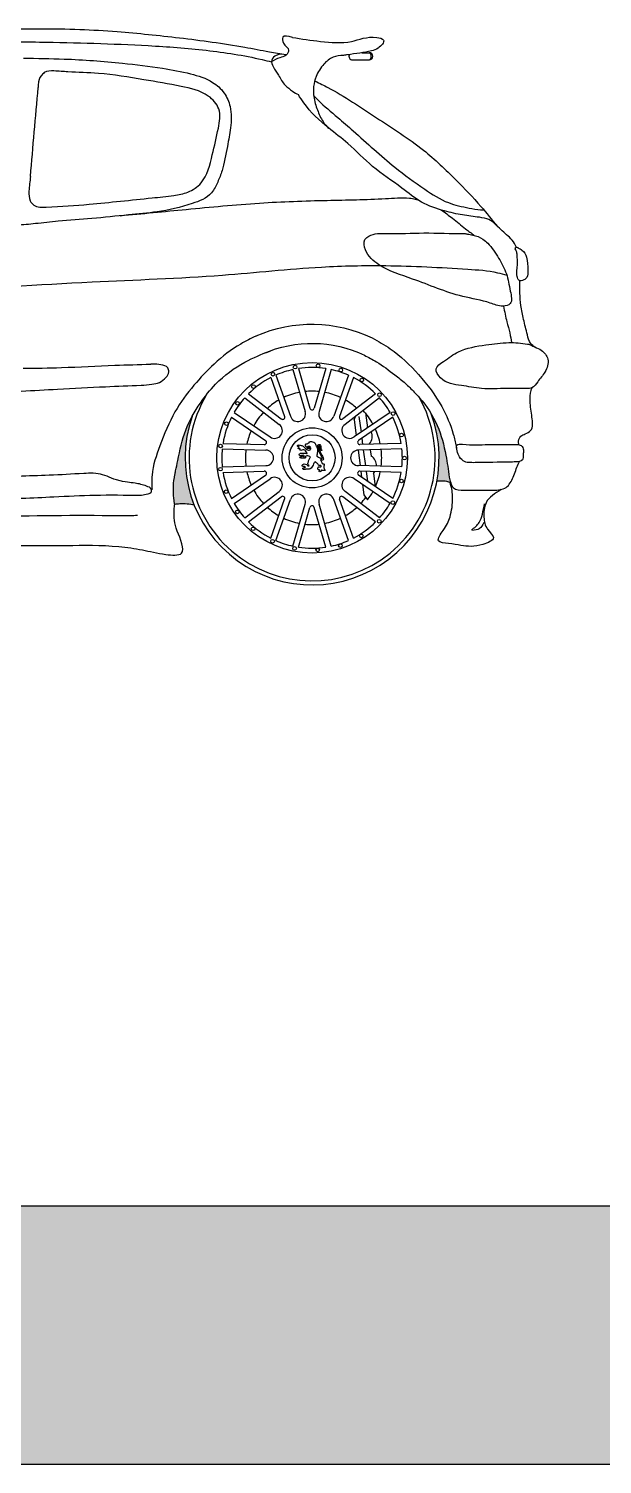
# Model space of a CAD drawing. Header units: millimetres. Extents: x 116290 to 180258, y 22146 to 121276.
# Drawn here: x 123255 to 124690, y 22146 to 25735 of the extents above; entities that cross this region are included whole.
import ezdxf

# ---------------------------------------------------------------- set-up
doc = ezdxf.new("R2010")
doc.units = ezdxf.units.MM
doc.layers.add('www.cad-blocks.net', color=7, linetype='Continuous')

# ---------------------------------------------------------------- blocks, each defined once
blk = doc.blocks.new('A$C3BB6344F')
h = blk.add_hatch(color=256)
h.paths.add_polyline_path([(2899.9, 212.3), (2897.2, 220.4), (2894.9, 227.6), (2891.3, 241.1), (2888.6, 252.8), (2885.8, 268.1), (2884.1, 280.3), (2882.6, 297.1), (2882, 314.7), (2882.7, 338.9), (2885.4, 364.3), (2887.9, 378.9), (2893, 400.7), (2897.8, 418.3), (2893.3, 409.6), (2888.4, 399), (2883.2, 386.4), (2877.1, 368), (2872.9, 352.7), (2868.8, 335.2), (2862.9, 307.3), (2858.6, 287), (2853.9, 259.6), (2852.6, 238.9), (2853.2, 223.5), (2854.7, 209.7), (2855.7, 201.7), (2858.4, 202.3), (2869.5, 203.1), (2880.8, 203.1), (2888.4, 202.6), (2897.7, 201.7), (2903.4, 200.9), (2902.5, 205.3)])
h.paths.add_polyline_path([(3540.6, 282.4), (3537.7, 302.7), (3533.4, 327.4), (3529.6, 345.4), (3523.7, 367.4), (3516.9, 387.5), (3509, 405.9), (3502.1, 419.3), (3497.3, 427.8), (3500.1, 420), (3502.4, 412.9), (3505.2, 403.6), (3507.8, 393.9), (3510.4, 382.3), (3512.1, 373.7), (3516, 344), (3516.8, 331.4), (3517.1, 318.1), (3516, 291.9), (3514.7, 279.2), (3512.7, 265.1), (3511.6, 258.7), (3516.6, 259.2), (3527.2, 259.3), (3532.5, 258.9), (3542.4, 256.4), (3546.4, 254.2), (3544.6, 260.4), (3542.7, 268.1)])
for p, q in [((3323.8, 1330.2), (3342.3, 1330.2)), ((3300.5, 1312.3), (3342.3, 1312.3)), ((3165.1, 540.6), (3194.2, 441.5)), ((3233.9, 540.6), (3204.8, 441.5)), ((3096.2, 518.2), (3130.9, 420.9)), ((3108.7, 524.2), (3145.3, 421.6)), ((3151.5, 538.1), (3182.2, 433.6)), ((3247.5, 538.1), (3216.9, 433.6)), ((3290.3, 524.2), (3253.7, 421.6)), ((3302.8, 518.2), (3268.1, 420.9)), ((3031, 467.7), (3117.2, 401.2)), ((3040.6, 477.8), (3122.4, 414.7)), ((3358.4, 477.8), (3276.6, 414.7)), ((3368, 467.7), (3281.8, 401.2)), ((3004.6, 431.3), (3094.5, 369.9)), ((3394.4, 431.3), (3304.5, 369.9)), ((2998, 419.2), (3083.3, 360.9)), ((3304.5, 412.5), (3309.1, 422.3)), ((3304.5, 412.5), (3309.6, 373.4)), ((3401, 419.2), (3315.7, 360.9)), ((3316.7, 420.7), (3321.8, 381.7)), ((3333, 429.8), (3337.9, 392.7)), ((3323.8, 366.4), (3325.8, 351)), ((2974.9, 340), (3083.8, 336.9)), ((2976.7, 353.8), (3080, 350.8)), ((3314.4, 336.9), (3319.4, 298.1)), ((3424.1, 340), (3315.3, 336.9)), ((3422.3, 353.8), (3319, 350.8)), ((3327.6, 337.3), (3332.8, 297.7)), ((3343.1, 352.6), (3343.3, 351.5)), ((3345.1, 337.8), (3347.1, 322)), ((2974.9, 295), (3083.8, 298.2)), ((3424.1, 295), (3315.3, 298.2)), ((2976.7, 281.3), (3080, 284.3)), ((2998, 215.9), (3083.3, 274.2)), ((3004.6, 203.7), (3094.5, 265.2)), ((3394.4, 203.7), (3304.5, 265.2)), ((3401, 215.9), (3315.7, 274.2)), ((3422.3, 281.3), (3319, 284.3)), ((3321.3, 284.2), (3323.2, 269.1)), ((3334.6, 283.8), (3337.8, 259.1)), ((3352.9, 278.2), (3357.1, 246)), ((3031, 167.3), (3117.2, 233.8)), ((3040.6, 157.3), (3122.4, 220.4)), ((3358.4, 157.3), (3276.6, 220.4)), ((3368, 167.3), (3281.8, 233.8)), ((3325.6, 250.7), (3329, 225.4)), ((3329, 225.4), (3338.1, 212.2)), ((3096.2, 116.9), (3130.9, 214.2)), ((3108.7, 110.9), (3145.3, 213.4)), ((3151.5, 97), (3182.2, 201.5)), ((3165.1, 94.5), (3194.2, 193.6)), ((3233.9, 94.5), (3204.8, 193.6)), ((3247.5, 97), (3216.9, 201.5)), ((3290.3, 110.9), (3253.7, 213.4)), ((3302.8, 116.9), (3268.1, 214.2))]:
    blk.add_line(p, q)
for centre, radius in [((3199.5, 317.5), 238.2), ((3156.9, 544.3), 4.53), ((3214.6, 547.8), 4.53), ((3271.4, 536.8), 4.53), ((3101.8, 526.6), 4.53), ((3323.7, 512.1), 4.53), ((3052.9, 495.7), 4.53), ((3368.1, 475.1), 4.53), ((3013.2, 453.7), 4.53), ((3402, 428.2), 4.53), ((2985.2, 403), 4.53), ((3199.5, 317.5), 75.1), ((3199.5, 317.5), 57.5), ((3423.2, 374.4), 4.53), ((2970.6, 347.1), 4.53), ((2970.5, 289.2), 4.53), ((3430.3, 316.9), 4.53), ((3422.9, 259.6), 4.53), ((2984.7, 233.1), 4.53), ((3012.5, 182.4), 4.53), ((3401.5, 205.8), 4.53), ((3051.9, 140.1), 4.53), ((3367.3, 159.1), 4.53), ((3100.7, 109), 4.53), ((3322.7, 122.4), 4.53), ((3155.7, 91), 4.53), ((3213.4, 87.2), 4.53), ((3270.3, 97.9), 4.53)]:
    blk.add_circle(centre, radius)
for centre, radius, start, end in [((3342.3, 1321.3), 9, 270, 90), ((3337, 1321.3), 10.4, 300.4795, 59.5205), ((3300.5, 1321.3), 9, 150.4336, 270), ((3199.5, 317.5), 225.7, 81.239, 98.761), ((3199.5, 317.5), 225.7, 117.239, 134.761), ((3199.5, 317.5), 225.7, 102.2808, 113.7192), ((3199.5, 317.5), 225.7, 66.2808, 77.7192), ((3199.5, 317.5), 225.7, 45.239, 62.761), ((3199.5, 317.5), 307.6, 149.057, 29.4855), ((3199.5, 317.5), 225.7, 138.2808, 149.7192), ((3199.5, 317.5), 166.7, 100.8355, 115.1645), ((3199.5, 317.5), 166.7, 83.9524, 96.0476), ((3199.5, 317.5), 166.7, 64.8355, 79.1645), ((3199.5, 317.5), 225.7, 30.2808, 41.7192), ((3199.5, 317.5), 166.7, 136.8355, 151.1645), ((3199.5, 317.5), 166.7, 119.9524, 132.0476), ((3163.7, 427.6), 19.4, 288, 18), ((3199.5, 443), 5.52, 196.3508, 343.6492), ((3235.3, 427.6), 19.4, 162, 252), ((3199.5, 317.5), 166.7, 47.9524, 60.0476), ((3199.5, 317.5), 174, 29.0691, 42.9309), ((3199.5, 317.5), 317.6, 160.9409, 20.2514), ((3199.5, 317.5), 225.7, 153.239, 170.761), ((3105.9, 385.6), 19.4, 324, 54), ((3125.8, 419.1), 5.52, 232.3508, 19.6492), ((3163.7, 427.6), 19.4, 198, 288), ((3235.3, 427.6), 19.4, 252, 342), ((3273.3, 419.1), 5.52, 160.3508, 307.6492), ((3293.2, 385.6), 19.4, 126, 216), ((3321.6, 371.3), 28.5, 51.6536, 55.8865), ((3199.5, 317.5), 225.7, 9.239, 26.761), ((3199.5, 317.5), 166.7, 155.9524, 168.0476), ((3080.2, 356.3), 5.52, 268.3508, 55.6492), ((3105.9, 385.6), 19.4, 234, 324), ((3293.2, 385.6), 19.4, 216, 306), ((3318.9, 356.3), 5.52, 124.3508, 271.6492), ((3321.6, 371.3), 28.5, 319.0312, 23.6071), ((3199.5, 317.5), 174, 11.5129, 24.4871), ((3199.5, 317.5), 225.7, 174.2808, 185.7192), ((3199.5, 317.5), 166.7, 172.8355, 187.1645), ((3083.8, 317.5), 19.4, 0, 90), ((3315.3, 317.5), 19.4, 90, 180), ((3199.5, 317.5), 174, 353.0691, 6.9309), ((3199.5, 317.5), 225.7, 354.2808, 5.7192), ((3083.8, 317.5), 19.4, 270, 360), ((3315.3, 317.5), 19.4, 180, 270), ((3332.1, 297.8), 28.5, 358.1905, 58.201), ((3199.5, 317.5), 225.7, 189.239, 206.761), ((3199.5, 317.5), 166.7, 191.9524, 204.0476), ((3080.2, 278.8), 5.52, 304.3508, 91.6492), ((3105.9, 249.5), 19.4, 36, 126), ((3105.9, 249.5), 19.4, 306, 36), ((3293.2, 249.5), 19.4, 144, 234), ((3293.2, 249.5), 19.4, 54, 144), ((3318.9, 278.8), 5.52, 88.3508, 235.6492), ((3332.1, 297.8), 28.5, 316.7167, 329.2311), ((3199.5, 317.5), 174, 335.5129, 348.4871), ((3199.5, 317.5), 225.7, 333.239, 350.761), ((3199.5, 317.5), 166.7, 208.8355, 223.1645), ((3125.8, 216), 5.52, 340.3508, 127.6492), ((3163.7, 207.5), 19.4, 72, 162), ((3163.7, 207.5), 19.4, 342, 72), ((3235.3, 207.5), 19.4, 108, 198), ((3235.3, 207.5), 19.4, 18, 108), ((3273.3, 216), 5.52, 52.3508, 199.6492), ((3199.5, 317.5), 166.7, 316.8355, 323.5922), ((3199.5, 317.5), 174, 322.7677, 330.9309), ((3199.5, 317.5), 225.7, 210.2808, 221.7192), ((3199.5, 317.5), 166.7, 227.9524, 240.0476), ((3199.5, 192.1), 5.52, 16.3508, 163.6492), ((3199.5, 317.5), 166.7, 299.9524, 312.0476), ((3199.5, 317.5), 225.7, 318.2808, 329.7192), ((3199.5, 317.5), 225.7, 225.239, 242.761), ((3199.5, 317.5), 166.7, 244.8355, 259.1645), ((3199.5, 317.5), 166.7, 263.9524, 276.0476), ((3199.5, 317.5), 166.7, 280.8355, 295.1645), ((3199.5, 317.5), 225.7, 297.239, 314.761), ((3199.5, 317.5), 225.7, 246.2808, 257.7192), ((3199.5, 317.5), 225.7, 282.2808, 293.7192), ((3199.5, 317.5), 225.7, 261.239, 278.761)]:
    blk.add_arc(centre, radius, start, end)
at = {"extrusion": (0, 0, -1)}
for major_axis in [(0, 374.9), (0, 327)]:
    blk.add_ellipse((3199.5, 276.7), major_axis=major_axis, ratio=0.959877, start_param=5.884099, end_param=6.713037, dxfattribs=at)
for points, knots in [([(3134, 1324.7), (3120.2, 1327.1), (3085.9, 1333), (2997.8, 1350.1), (2870.9, 1367.3), (2733.1, 1381.2), (2584.4, 1390.8), (2425.1, 1388.3), (2248.4, 1385.9), (2085.2, 1379.3), (1945.2, 1363.1), (1843.6, 1351.3), (1794.9, 1339.6), (1785.3, 1337.2)], [0, 0, 0, 0, 0.03388, 0.084444, 0.218048, 0.344664, 0.42105, 0.579932, 0.731759, 0.850568, 0.976761, 1.074341, 1.098331, 1.098331, 1.098331, 1.098331]), ([(3150.1, 1368.6), (3173.3, 1364.9), (3221.7, 1357.3), (3296.2, 1352), (3340.8, 1374.1), (3386.7, 1363.5), (3366.3, 1339.9), (3335, 1331.4), (3305.6, 1327.4), (3281.1, 1324.2), (3277.9, 1323.7)], [0, 0, 0, 0, 0.0711162, 0.1482236, 0.2127092, 0.2307614, 0.2549262, 0.2729784, 0.3341546, 0.343478, 0.343478, 0.343478, 0.343478]), ([(1075.9, 918), (1108.4, 935.6), (1170, 989.3), (1277.4, 1054.5), (1414.1, 1124), (1544.5, 1196.7), (1667.8, 1252.3), (1768.7, 1289.7), (1874.3, 1321.1), (2017.5, 1344), (2185.8, 1357.1), (2356.8, 1358.7), (2553.8, 1357), (2747.7, 1351.7), (2933.5, 1338.5), (3036.4, 1322.5), (3090.3, 1309.4), (3098.2, 1307.5)], [0, 0, 0, 0, 0.06274, 0.195085, 0.300258, 0.432964, 0.554203, 0.6265, 0.693156, 0.820888, 0.977767, 1.103117, 1.236477, 1.456752, 1.574411, 1.689139, 1.708898, 1.708898, 1.708898, 1.708898]), ([(2477.5, 1316.6), (2511.5, 1316.2), (2594.3, 1315.1), (2710.4, 1306.8), (2816.3, 1293.5), (2892, 1279.9), (2946.3, 1262.6), (2980.7, 1233.4), (2999.2, 1190.2), (2996.6, 1142.9), (2987.2, 1094.1), (2977, 1039.2), (2965, 1009.9), (2946.3, 970), (2887, 947.2), (2818.6, 931.6), (2733.5, 924.6), (2651.4, 915), (2573.5, 911.2), (2511.1, 902.9), (2476.5, 900), (2460.8, 898.7)], [0, 0, 0, 0, 0.082607, 0.201194, 0.283026, 0.34105, 0.389878, 0.421775, 0.449559, 0.490237, 0.528159, 0.575076, 0.603434, 0.627668, 0.671191, 0.744163, 0.802628, 0.877157, 0.945523, 0.991917, 1.029985, 1.029985, 1.029985, 1.029985]), ([(3135.2, 1325.1), (3135.2, 1325.1), (3126.7, 1326.6), (3112.4, 1328), (3094.6, 1312.3), (3103.4, 1291.4), (3116.8, 1272.9), (3129.4, 1248.9), (3148.8, 1235.7), (3160, 1227.6), (3165.1, 1225.5)], [0.0291617, 0.0291617, 0.0291617, 0.0291617, 0.0292874, 0.0498246, 0.0627071, 0.0767857, 0.095733, 0.1194233, 0.138101, 0.1516856, 0.1516856, 0.1516856, 0.1516856]), ([(2495.2, 1021), (2493.8, 1008.3), (2491.3, 990.3), (2491, 962.1), (2507.5, 943.5), (2562.4, 944.9), (2657.6, 952.4), (2765.3, 963.9), (2847.6, 972.1), (2890.6, 979.7), (2934.7, 1009), (2949.6, 1073.9), (2964.2, 1133.4), (2973.4, 1189.9), (2933.2, 1233.7), (2864, 1247.9), (2772.2, 1264), (2678.1, 1279.5), (2602.1, 1281.4), (2558.1, 1284.7), (2532.4, 1285.3), (2518.3, 1268.3), (2514.9, 1261.7), (2514.5, 1245.1), (2514.5, 1243.2)], [0.1664206, 0.1664206, 0.1664206, 0.1664206, 0.1972421, 0.2160763, 0.2270051, 0.2525258, 0.3396768, 0.4678605, 0.5120192, 0.5411981, 0.5734237, 0.6323949, 0.685773, 0.7231333, 0.7559992, 0.8143371, 0.8910324, 0.9836786, 1.0455338, 1.0740268, 1.0938017, 1.1029926, 1.1217405, 1.1244822, 1.1244822, 1.1244822, 1.1244822]), ([(3205.9, 1259.6), (3220, 1253.1), (3272, 1227.3), (3359.5, 1166.6), (3472.1, 1097.2), (3555.1, 1016.9), (3617, 953.4), (3649.3, 912.6), (3662.8, 895.5)], [0.033585, 0.033585, 0.033585, 0.033585, 0.059248, 0.1738076, 0.2884711, 0.3762076, 0.4480715, 0.4995712, 0.4995712, 0.4995712, 0.4995712]), ([(3710.8, 843.7), (3707.8, 850.2), (3697, 867.6), (3670.5, 886.6), (3647.5, 914.4), (3611.7, 919.9), (3574.6, 923.9), (3525.8, 935.5), (3471.8, 953.1), (3416.7, 999.5), (3350.5, 1041.6), (3295.8, 1100.2), (3233.2, 1146.3), (3190, 1186.7), (3169.5, 1218.6), (3165.1, 1225.5)], [0.2026405, 0.2026405, 0.2026405, 0.2026405, 0.2192984, 0.2499382, 0.2807062, 0.3006006, 0.3350786, 0.3723935, 0.4221231, 0.4704541, 0.543135, 0.6100879, 0.6597103, 0.7297642, 0.749047, 0.749047, 0.749047, 0.749047]), ([(3203.3, 1223), (3209.5, 1216.6), (3226.2, 1199.6), (3260.7, 1171.1), (3324.1, 1116), (3393.8, 1051.7), (3473.8, 993.2), (3534.5, 953.6), (3584.1, 943.7), (3613.9, 937.5), (3626.3, 937.4), (3629, 937.4)], [0.043115, 0.043115, 0.043115, 0.043115, 0.0533067, 0.1046636, 0.1455251, 0.2557173, 0.3295157, 0.3841535, 0.4273104, 0.4511192, 0.4575988, 0.4575988, 0.4575988, 0.4575988]), ([(2719.7, 922.8), (2774.7, 928), (2890.8, 939.1), (3063.2, 955.9), (3229.5, 961.7), (3354.4, 962.9), (3427.8, 969), (3455, 965.5), (3461.8, 963.2), (3464, 962.4)], [0, 0, 0, 0, 0.1342654, 0.2833854, 0.4206668, 0.5385535, 0.5873532, 0.5989191, 0.6047132, 0.6047132, 0.6047132, 0.6047132]), ([(3522.3, 937.3), (3531.7, 930.6), (3552.7, 915.5), (3579.1, 892.6), (3597.8, 878.9), (3605.2, 873.7)], [0.00498674, 0.00498674, 0.00498674, 0.00498674, 0.03283304, 0.06684815, 0.08846244, 0.08846244, 0.08846244, 0.08846244]), ([(3579.8, 878.3), (3546.2, 878.2), (3481.2, 881.3), (3403, 876.8), (3350.5, 879.8), (3326.8, 861.2), (3333.3, 826.2), (3376.2, 788.2), (3464.8, 762.3), (3554.7, 721.9), (3633.8, 710.5), (3670.8, 694), (3703, 701.6), (3692.8, 741.1), (3688.2, 777.5), (3665.7, 818), (3646.5, 847.8), (3624, 867.2), (3606.1, 874.3), (3590, 876.5), (3582.7, 878.3), (3579.8, 878.3)], [0, 0, 0, 0, 0.1006808, 0.1939959, 0.2386173, 0.2516628, 0.2762246, 0.3248461, 0.4162559, 0.5482451, 0.6188224, 0.6515806, 0.6709907, 0.700428, 0.7432718, 0.7860694, 0.8307322, 0.8464489, 0.8728914, 0.8866173, 0.8952985, 0.8952985, 0.8952985, 0.8952985]), ([(3715.3, 841.8), (3718.5, 840.5), (3727.7, 835.8), (3739.6, 815.6), (3738.2, 792.1), (3739.7, 769.5), (3728.8, 761.2), (3715.7, 758.2), (3711, 773), (3711.3, 786.6), (3714.1, 804.4), (3712.1, 820.2), (3711.8, 833.5), (3707.1, 838.9), (3707.9, 842.4), (3708.4, 843.2)], [0.006831, 0.006831, 0.006831, 0.006831, 0.0151402, 0.0318556, 0.0572132, 0.0716062, 0.0788585, 0.0890778, 0.0972719, 0.1094913, 0.1221701, 0.138474, 0.1471768, 0.1520965, 0.1542054, 0.1542054, 0.1542054, 0.1542054]), ([(3715.3, 841.8), (3714.9, 842), (3714.1, 842.5), (3712.7, 843), (3711.3, 843.5), (3710.2, 843.9), (3709.3, 844), (3708.7, 843.6), (3708.4, 843.2), (3708.2, 843)], [0.000515855, 0.000515855, 0.000515855, 0.000515855, 0.00155596, 0.002811003, 0.004102968, 0.005095025, 0.005775825, 0.006201052, 0.006889261, 0.006889261, 0.006889261, 0.006889261]), ([(424.5, 465.7), (434.6, 479.5), (458.8, 512.4), (503.3, 562.7), (566.6, 611.9), (658.9, 642.4), (774.5, 655), (927.8, 666.3), (1182.5, 674.5), (1520.7, 697.5), (1900.8, 710.6), (2273.1, 734.2), (2623.6, 758.5), (2949.5, 768.6), (3193.5, 795.8), (3398.5, 800.1), (3545, 792.2), (3646.8, 785.4), (3678.7, 776.4), (3686.4, 774.1)], [0, 0, 0, 0, 0.040473, 0.09676, 0.159229, 0.22996, 0.328711, 0.441449, 0.603548, 0.947988, 1.26533, 1.527909, 1.854542, 2.11917, 2.320185, 2.4506, 2.616813, 2.677591, 2.697114, 2.697114, 2.697114, 2.697114]), ([(3757.5, 593.2), (3753.2, 596.4), (3742.9, 604.2), (3736.5, 631.1), (3728.4, 662), (3719.4, 707.2), (3718.4, 739.7), (3718.9, 760.4)], [0, 0, 0, 0, 0.012544, 0.0302863, 0.0613244, 0.0889659, 0.137167, 0.137167, 0.137167, 0.137167]), ([(3678.4, 696.9), (3680.7, 683.6), (3684.8, 661.2), (3694.3, 632.1), (3696.8, 613.1), (3698.5, 605.6)], [0.00800178, 0.00800178, 0.00800178, 0.00800178, 0.03956874, 0.06127633, 0.07922496, 0.07922496, 0.07922496, 0.07922496]), ([(3059.7, 622.1), (3046.6, 615.8), (3008.7, 597.3), (2955.7, 555.8), (2901.2, 498), (2851.7, 431.1), (2820.4, 353.5), (2797.2, 288), (2798.7, 250.6), (2799.2, 238.6)], [0, 0, 0, 0, 0.0432253, 0.1254681, 0.1967444, 0.2765505, 0.366429, 0.4391156, 0.4735485, 0.4735485, 0.4735485, 0.4735485]), ([(3349.5, 617.5), (3365, 608.8), (3408.2, 584.7), (3468.1, 526.7), (3522.6, 454.7), (3549.8, 391.1), (3558.1, 354.6), (3560.6, 342.6), (3561, 340.8)], [0, 0, 0, 0, 0.042574, 0.1189056, 0.1966371, 0.2553451, 0.2794716, 0.2839626, 0.2839626, 0.2839626, 0.2839626]), ([(2858.2, 284.9), (2860, 293.5), (2867.2, 327.8), (2879.3, 388.1), (2915.8, 451.3), (2963.6, 511.3), (3024, 557), (3074.1, 576.7), (3096, 585.3)], [0, 0, 0, 0, 0.0252615, 0.1011827, 0.1757102, 0.2347646, 0.3251789, 0.3952497, 0.3952497, 0.3952497, 0.3952497]), ([(3738.5, 601.9), (3723, 604.5), (3687.8, 607.4), (3630.5, 599.7), (3570.5, 590.1), (3535.3, 562.9), (3502.7, 541.8), (3527, 503.2), (3571.9, 499.8), (3626.8, 487.9), (3682.5, 491.8), (3723.4, 490.4), (3752.7, 491.3), (3765.4, 511.4), (3783.5, 530.6), (3794.5, 563.5), (3776, 586.8), (3758.6, 593.3), (3747.6, 599.4), (3741.4, 601.4), (3738.5, 601.9)], [0, 0, 0, 0, 0.0469475, 0.1048112, 0.1752041, 0.2196581, 0.2451069, 0.2692429, 0.3244647, 0.3753857, 0.4383984, 0.4888086, 0.5015388, 0.5218979, 0.5514084, 0.582822, 0.609811, 0.6278586, 0.638338, 0.6471692, 0.6471692, 0.6471692, 0.6471692]), ([(2472.3, 484.3), (2502.6, 486), (2572.8, 489.9), (2672.5, 495.3), (2751.2, 498), (2796.2, 500.6), (2818.7, 504.8), (2833.5, 516.6), (2842.8, 530.4), (2838.6, 546.6), (2820.3, 550.8), (2806.3, 551.8), (2797.7, 551.7), (2795.9, 551.6)], [0, 0, 0, 0, 0.0910254, 0.2109563, 0.2998253, 0.326703, 0.3467086, 0.3669826, 0.3817763, 0.391583, 0.4099317, 0.4304828, 0.4357614, 0.4357614, 0.4357614, 0.4357614]), ([(2477.3, 541.3), (2509, 541.8), (2585.4, 542.9), (2691.6, 548.8), (2766.1, 550.8), (2795.9, 551.6)], [0, 0, 0, 0, 0.095246, 0.2292423, 0.3187659, 0.3187659, 0.3187659, 0.3187659]), ([(3330.3, 573.9), (3340.4, 568.8), (3367.2, 555.1), (3400.4, 529.7), (3432.4, 504.8), (3447.7, 489.5), (3455, 482.1)], [0, 0, 0, 0, 0.0336231, 0.0894751, 0.1228985, 0.153322, 0.153322, 0.153322, 0.153322]), ([(3455, 482.1), (3459.6, 477.4), (3482.5, 452.6), (3515.7, 401.8), (3534, 331.4), (3539.9, 287.6), (3542.4, 269.3)], [0.0852739, 0.0852739, 0.0852739, 0.0852739, 0.1008506, 0.1654958, 0.2260061, 0.2689655, 0.2689655, 0.2689655, 0.2689655]), ([(3716.9, 350.2), (3716.4, 351.5), (3714.5, 358.7), (3718.7, 372.7), (3733.6, 377.5), (3753.6, 386.9), (3749.1, 423.2), (3744.1, 453.9), (3745, 479.6), (3748.6, 490.5), (3749.5, 492.9)], [0.0089341, 0.0089341, 0.0089341, 0.0089341, 0.0121369, 0.0264389, 0.0365588, 0.0491328, 0.0755023, 0.1064662, 0.1273474, 0.1333327, 0.1333327, 0.1333327, 0.1333327]), ([(3186.5, 329.7), (3184.3, 333.7), (3180.2, 341), (3171.3, 334.2), (3168.1, 338.5), (3170.9, 340.1), (3167.2, 340.9), (3164.2, 339.6), (3164.6, 343.6), (3169, 345.8), (3163.9, 345.2), (3162.6, 347.7), (3163.8, 350.6), (3169.5, 349), (3175.7, 348.4), (3181.2, 342.7), (3185.3, 337.7), (3189.8, 336.9), (3192, 336.9), (3192.5, 336.9)], [0, 0, 0, 0, 0.01126101, 0.02034275, 0.02196095, 0.02377042, 0.02606042, 0.02895734, 0.03151549, 0.03458667, 0.03792506, 0.04003505, 0.0419835, 0.04596676, 0.05422371, 0.0619192, 0.06832286, 0.07315385, 0.07484256, 0.07484256, 0.07484256, 0.07484256]), ([(3221.9, 315.1), (3220.7, 316.2), (3218.2, 318.3), (3213.9, 318.9), (3210.9, 322.8), (3213.3, 329.2), (3215, 337.6), (3210.9, 346.4), (3206.9, 355.7), (3198.3, 357.7), (3193.3, 357.1), (3190.6, 356), (3191.3, 353.3), (3188.4, 353.2), (3186.7, 351.1), (3183.1, 352.8), (3181.6, 348.3), (3183.9, 344.5), (3188.4, 344.8), (3190.8, 347.6), (3194.5, 346.5), (3195, 344.5), (3195.1, 343.3)], [0, 0, 0, 0, 0.00467723, 0.00979473, 0.0122591, 0.01828005, 0.02814277, 0.03770909, 0.04665835, 0.05709429, 0.06058153, 0.06254199, 0.06456709, 0.06651946, 0.06935667, 0.07208216, 0.07548577, 0.07971135, 0.083704, 0.08687461, 0.08968892, 0.09309825, 0.09309825, 0.09309825, 0.09309825]), ([(3195.1, 343.3), (3194.1, 343.2), (3191.7, 343), (3189.4, 343), (3185.5, 343.3), (3188.2, 340.8), (3191.2, 342), (3193.8, 341.8), (3195.2, 341.7)], [0.00070841, 0.00070841, 0.00070841, 0.00070841, 0.00358795, 0.00796434, 0.00963298, 0.01124526, 0.0150069, 0.01915162, 0.01915162, 0.01915162, 0.01915162]), ([(3195.2, 341.7), (3195.2, 341.5), (3195.3, 340), (3195.7, 338), (3193.5, 336.9), (3192.4, 336.9), (3191.8, 336.9)], [0.094531943, 0.094531943, 0.094531943, 0.094531943, 0.095138104, 0.09841845, 0.099879776, 0.101701771, 0.101701771, 0.101701771, 0.101701771]), ([(3692.7, 306.9), (3665.4, 306.5), (3632.7, 306), (3595.6, 305.3), (3579.4, 306.6), (3567.2, 319.4), (3562.4, 333.1), (3558, 352.8), (3597.2, 349.3), (3636.5, 351.2), (3679.3, 350.8), (3700.1, 350.7)], [0, 0, 0, 0, 0.0816626, 0.0977458, 0.1121865, 0.1288238, 0.144894, 0.158504, 0.1722385, 0.2365744, 0.2971958, 0.2971958, 0.2971958, 0.2971958]), ([(3700.1, 350.7), (3703.8, 350.7), (3711.1, 350.8), (3723.7, 350.1), (3729.3, 336.9), (3726.7, 325.4), (3727.9, 308.5), (3711.3, 307.8), (3700.7, 306.9), (3695.3, 306.9), (3692.7, 306.9)], [0, 0, 0, 0, 0.01113452, 0.02254015, 0.03443003, 0.04618824, 0.05807591, 0.07549408, 0.08380505, 0.09159496, 0.09159496, 0.09159496, 0.09159496]), ([(3542.4, 269.3), (3543.5, 264.7), (3545.6, 255.4), (3553.5, 236.2), (3598.3, 237.4), (3637.4, 235.3), (3687, 238.6), (3704.3, 270.4), (3710.8, 293.6), (3716.8, 306.3), (3717.8, 308.5)], [0, 0, 0, 0, 0.0112881, 0.0226234, 0.0448167, 0.1045676, 0.1304909, 0.1551029, 0.1823153, 0.1880769, 0.1880769, 0.1880769, 0.1880769]), ([(2722.5, 259.5), (2714.2, 261.2), (2698.3, 265.9), (2668.8, 280.3), (2614.7, 277.9), (2544.9, 273.4), (2453.8, 271.7), (2339.2, 262.8), (2191, 256), (2025.1, 258.9), (1841.5, 255.6), (1653.5, 248.8), (1479.7, 245.8), (1347.8, 242.6), (1259.4, 235), (1210.1, 231.9), (1189.5, 230.5)], [0.041251, 0.041251, 0.041251, 0.041251, 0.061869, 0.081151, 0.119588, 0.189715, 0.253055, 0.340384, 0.469176, 0.61343, 0.743741, 0.915348, 1.070736, 1.16627, 1.236025, 1.286295, 1.286295, 1.286295, 1.286295]), ([(2772.9, 224.4), (2778, 225.3), (2786.4, 226.9), (2798.5, 230.2), (2798.1, 242.7), (2784.6, 246.9), (2771.4, 251.6), (2755.3, 254.7), (2735.9, 256.2), (2721.7, 259.7), (2713.7, 261.7)], [0.00633418, 0.00633418, 0.00633418, 0.00633418, 0.01955391, 0.02715275, 0.03206602, 0.04372137, 0.05588241, 0.0677192, 0.08302473, 0.10310303, 0.10310303, 0.10310303, 0.10310303]), ([(2855.9, 200), (2855.4, 205.3), (2851.1, 232.6), (2852.9, 259.5), (2857.5, 281.8), (2858.2, 284.9)], [1.26344883, 1.26344883, 1.26344883, 1.26344883, 1.27503094, 1.32145985, 1.32891377, 1.32891377, 1.32891377, 1.32891377]), ([(3546.2, 254.9), (3543, 256.3), (3534.1, 259.5), (3522.2, 259.3), (3514, 259.1), (3511.6, 259.1)], [0.00907133, 0.00907133, 0.00907133, 0.00907133, 0.01756639, 0.03193385, 0.03754756, 0.03754756, 0.03754756, 0.03754756]), ([(1348.8, 206.8), (1386.2, 206.4), (1524.2, 204.9), (1778, 202), (2088.9, 207.2), (2352.6, 212), (2534.5, 218.9), (2659.8, 225.8), (2733, 224.4), (2771.9, 224.4), (2772.9, 224.4)], [0, 0, 0, 0, 0.091006, 0.335372, 0.616971, 0.846818, 0.976372, 1.059544, 1.151786, 1.154133, 1.154133, 1.154133, 1.154133]), ([(2855.7, 202), (2860, 202.5), (2876.4, 204), (2892.9, 202.5), (2904.9, 200.6)], [0.00663334, 0.00663334, 0.00663334, 0.00663334, 0.01725726, 0.04661291, 0.04661291, 0.04661291, 0.04661291]), ([(1319.3, 160), (1412.4, 160.2), (1755.9, 160.7), (2207.5, 167.3), (2592.8, 175.2), (2730.3, 173.1), (2759.6, 173.9), (2762.6, 174)], [0, 0, 0, 0, 0.226251, 0.834793, 1.098393, 1.162238, 1.169515, 1.169515, 1.169515, 1.169515])]:
    blk.add_open_spline(points, degree=3, knots=knots)
for points in [[(3150.1, 1368.6), (3126.4, 1368.9), (3127.7, 1354.5), (3140.9, 1336.1), (3134.3, 1324.2), (3118.5, 1317.6), (3097.4, 1307.1)], [(3277.9, 1323.7), (3252.2, 1319.1), (3229.1, 1301.8), (3209.4, 1270.5), (3203.6, 1220.7), (3212.9, 1187.1), (3226.8, 1158.2), (3240.7, 1140.8)], [(3195.5, 320.1), (3191.5, 321.8), (3183.2, 320.5), (3183.2, 317.5), (3178.8, 316.7), (3172.4, 317.1), (3168.6, 317.7), (3172.8, 321.3), (3180.5, 321.3), (3178.6, 323.7), (3170.9, 322.6), (3167.8, 323.7), (3167.8, 327.3), (3173.5, 329.2), (3181.9, 329), (3187.5, 328.3), (3186.5, 329.7)], [(3213.4, 340), (3213.5, 343.3), (3214.2, 349.2), (3216.2, 351), (3220.6, 348.5), (3221.3, 343.6), (3222.1, 339.4), (3224, 336.8), (3224, 335.7), (3222.5, 335.7), (3220.4, 338.6), (3219.9, 343.1), (3219.3, 346.3), (3217.8, 347.6), (3216.4, 346.9), (3216.4, 340.4), (3223.2, 325.9), (3227.1, 317.6), (3226.9, 312.4), (3224.2, 311.8), (3220.4, 312.2)], [(3213.7, 338.2), (3215.9, 334.9), (3219.5, 326.7), (3222.8, 320.1), (3223.8, 316.2), (3223.2, 314.8), (3222.4, 314.8), (3221.9, 315.1)], [(3207.1, 308.4), (3203.3, 302.3), (3197.2, 291.9), (3192.3, 289.2), (3184.9, 289), (3176.4, 289.8), (3177.7, 292.8), (3182.8, 293.6), (3180.9, 295.7), (3176.7, 295.7), (3175, 297.2), (3176.2, 301.2), (3179.8, 302.3), (3186, 300.8), (3188.7, 297.9), (3191.9, 297.9), (3190.8, 300.4), (3189.1, 302.3), (3189.8, 305.9)], [(3189.8, 305.9), (3191.9, 313.7), (3195.5, 320.1)], [(3220.4, 312.2), (3223.7, 305.7), (3226, 302.1), (3228.7, 302.7), (3229.4, 299.3), (3229.4, 290.7), (3232.1, 286), (3229.6, 285.6), (3224.9, 286), (3222, 286.4), (3221.1, 283.3), (3217.5, 283.7), (3217.7, 287.5), (3215, 287.5), (3214.1, 291.7), (3215.6, 295.1), (3221.1, 294.9), (3222.6, 296.8), (3219.2, 298.5), (3216.5, 298.1), (3215, 300.6), (3209.9, 305.7), (3207.1, 308.4)], [(3672.4, 238), (3634.5, 205.4), (3629.3, 168.9), (3638.4, 138.9), (3652.8, 118), (3626.7, 101), (3571.8, 98.4), (3540.5, 103.6), (3515.7, 110.2), (3527.4, 136.3), (3544.4, 170.2), (3550.9, 218.5), (3549.6, 235.4), (3544.4, 256.3)], [(1098.3, 174.8), (1093.2, 138.4), (1088.8, 112.1), (1102, 85.1), (1145.8, 74.1), (1265.5, 85.8), (1439.3, 92.4), (1663.5, 96), (1929.4, 95.8), (2405.4, 98.6), (2584.6, 98.6), (2716.2, 95.8), (2775, 87.4), (2833.8, 76.2), (2873, 79), (2862.3, 134.6), (2855.4, 161.2), (2854.6, 187.8), (2856.2, 202.3)], [(3597.9, 137.6), (3617.5, 155.8), (3625.3, 176.7), (3630.6, 202.8)], [(3629.3, 155.8), (3617.5, 140.2), (3600.5, 136.3)]]:
    blk.add_spline(points, degree=3)
blk.add_open_spline([(2495.2, 1021), (2501.6, 1095), (2508, 1169.1), (2514.5, 1243.2)], degree=3)
blk = doc.blocks.new('FORMAT')
at = {"true_color": 0x546d8e}
h = blk.add_hatch(color=155, dxfattribs=at)
h.set_gradient(color1=(68, 68, 68), color2=(84, 109, 142), tint=1)
h.paths.add_polyline_path([(120018.9, 22792.2), (120018.9, 22146), (180258.2, 22146), (180258.2, 22792.2)])
at = {"color": 155, "true_color": 0x546d8e}
for p, q in [((120018.9, 22792.2), (180258.2, 22792.2)), ((120018.9, 22146), (180258.2, 22146))]:
    blk.add_line(p, q, dxfattribs=at)

msp = doc.modelspace()

# ---------------------------------------------------------------- block references
msp.add_blockref('A$C3BB6344F', (120764.6, 24344.4))
at = {"layer": 'www.cad-blocks.net'}
msp.add_blockref('FORMAT', (0, 0), dxfattribs=at)

doc.saveas('drawing.dxf')
